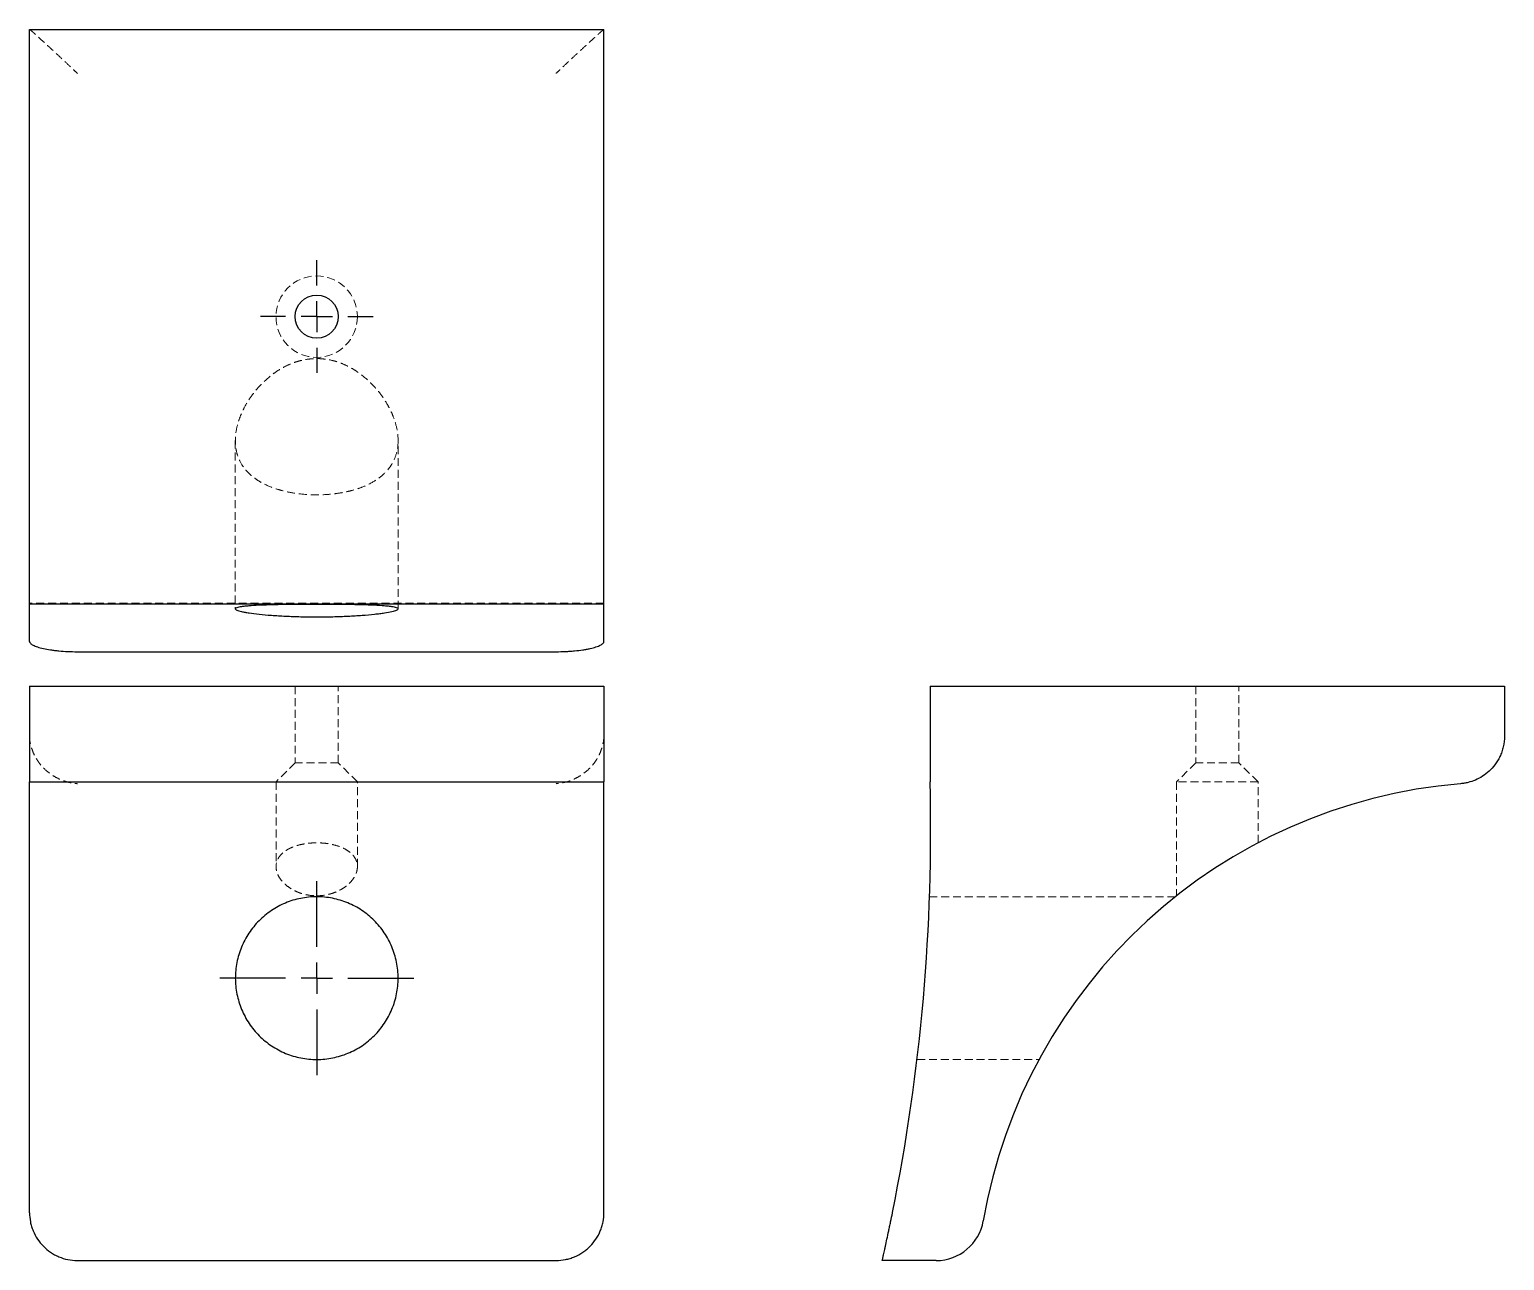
# Model space of a CAD drawing. Header units: millimetres. Extents: x 37 to 273, y 11 to 208.
import ezdxf

# ---------------------------------------------------------------- set-up
doc = ezdxf.new("R2010")
doc.units = ezdxf.units.MM
doc.linetypes.add('HIDDEN', pattern=[1.905, 1.27, -0.635])
doc.layers.add('10', color=7, linetype='Continuous')

# ---------------------------------------------------------------- blocks, each defined once
blk = doc.blocks.new('SW_CENTERMARKSYMBOL_0')
at = {"layer": '10', "color": 0}
for p, q in [((0, 5), (0, 15.52)), ((0, 0), (0, 2.5)), ((-5, 0), (-15.52, 0)), ((0, 0), (-2.5, 0)), ((0, 0), (0, -2.5)), ((0, 0), (2.5, 0)), ((5, 0), (15.52, 0)), ((0, -5), (0, -15.52))]:
    blk.add_line(p, q, dxfattribs=at)
blk = doc.blocks.new('SW_CENTERMARKSYMBOL_1')
at = {"layer": '10', "color": 0}
for p, q in [((0, 5), (0, 9.01)), ((0, 0), (0, 2.5)), ((-5, 0), (-9.01, 0)), ((0, 0), (-2.5, 0)), ((0, 0), (0, -2.5)), ((0, 0), (2.5, 0)), ((5, 0), (9.01, 0)), ((0, -5), (0, -9.01))]:
    blk.add_line(p, q, dxfattribs=at)

msp = doc.modelspace()

# ---------------------------------------------------------------- linework, layer by layer
at = {"color": 7, "linetype": 'Continuous', "lineweight": 25}
for p, q in [((37.06, 116.11), (37.06, 208)), ((37.06, 208), (128.94, 208)), ((128.94, 116.11), (128.94, 208)), ((37.06, 116.11), (128.94, 116.11)), ((37.06, 110.1), (37.06, 116.11)), ((128.94, 110.1), (128.94, 116.11)), ((44.71, 108.46), (121.29, 108.46)), ((37.06, 102.94), (128.94, 102.94)), ((37.06, 102.94), (37.06, 87.63)), ((128.94, 102.94), (128.94, 87.63)), ((181.11, 102.94), (181.11, 87.63)), ((181.11, 102.94), (273, 102.94)), ((273, 102.94), (273, 95.29)), ((273, 95.29), (273, 94.97)), ((37.06, 18.71), (37.06, 87.63)), ((37.06, 87.63), (128.94, 87.63)), ((128.94, 18.71), (128.94, 87.63)), ((44.71, 11.06), (121.29, 11.06)), ((182.08, 11.06), (173.46, 11.06))]:
    msp.add_line(p, q, dxfattribs=at)
at = {"color": 7, "linetype": 'HIDDEN', "lineweight": 18}
for p, q in [((69.98, 142.23), (69.98, 115.31)), ((96.02, 115.31), (96.02, 142.22)), ((128.94, 116.21), (37.06, 116.21)), ((79.55, 102.94), (79.55, 90.69)), ((86.45, 90.69), (86.45, 102.94)), ((223.61, 102.94), (223.61, 90.69)), ((230.5, 90.69), (230.5, 102.94)), ((79.55, 90.69), (76.49, 87.63)), ((86.45, 90.69), (79.55, 90.69)), ((89.51, 87.63), (86.45, 90.69)), ((223.61, 90.69), (220.55, 87.63)), ((230.5, 90.69), (223.61, 90.69)), ((233.57, 87.63), (230.5, 90.69)), ((76.49, 87.63), (76.49, 74.07)), ((89.51, 74.07), (89.51, 87.63)), ((233.57, 87.63), (220.55, 87.63)), ((220.55, 87.63), (220.55, 69.41)), ((233.57, 77.87), (233.57, 87.63)), ((220.35, 69.25), (181.03, 69.25)), ((179.04, 43.22), (198.57, 43.22))]:
    msp.add_line(p, q, dxfattribs=at)
msp.add_circle((83, 162.06), 6.51, dxfattribs=at)
at = {"color": 7, "linetype": 'Continuous', "lineweight": 25}
msp.add_circle((83, 162.06), 3.45, dxfattribs=at)
at = {"color": 7, "linetype": 'HIDDEN', "lineweight": 18}
for centre, start, end in [((44.71, 95.29), 180, 182.3822), ((121.29, 95.29), 357.6178, 0)]:
    msp.add_arc(centre, 7.66, start, end, dxfattribs=at)
at = {"color": 7, "linetype": 'Continuous', "lineweight": 25}
for centre, radius, start, end in [((-127.8, 79.85), 309.01, 348.5889, 1.4422), ((273, 3.02), 84.61, 94.7603, 170.2049), ((182.08, 18.71), 7.66, 270, 350.2049)]:
    msp.add_arc(centre, radius, start, end, dxfattribs=at)
at = {"color": 7, "linetype": 'HIDDEN', "lineweight": 18}
for points, knots in [([(37.06, 208), (37.09, 208), (37.18, 207.93), (37.41, 207.74), (37.5, 207.66), (37.71, 207.48), (37.82, 207.38), (38.08, 207.15), (38.22, 207.03), (38.51, 206.76), (38.66, 206.62), (39.14, 206.18), (39.49, 205.87), (40.22, 205.19), (40.6, 204.84), (41.39, 204.11), (41.79, 203.74), (42.61, 202.97), (43.03, 202.58), (43.66, 201.98), (43.87, 201.78), (44.29, 201.38), (44.5, 201.18), (44.71, 200.98)], [0, 0, 0, 0, 0.125, 0.125, 0.1875, 0.1875, 0.25, 0.25, 0.3125, 0.3125, 0.375, 0.375, 0.5, 0.5, 0.625, 0.625, 0.75, 0.75, 0.875, 0.875, 0.9375, 0.9375, 1, 1, 1, 1]), ([(128.94, 208), (128.91, 208), (128.82, 207.93), (128.59, 207.74), (128.5, 207.66), (128.29, 207.48), (128.18, 207.38), (127.92, 207.15), (127.78, 207.03), (127.49, 206.76), (127.34, 206.62), (126.86, 206.18), (126.51, 205.87), (125.78, 205.19), (125.4, 204.84), (124.61, 204.11), (124.21, 203.74), (123.39, 202.97), (122.97, 202.58), (122.34, 201.98), (122.13, 201.78), (121.71, 201.38), (121.5, 201.18), (121.29, 200.98)], [0, 0, 0, 0, 0.125, 0.125, 0.1875, 0.1875, 0.25, 0.25, 0.3125, 0.3125, 0.375, 0.375, 0.5, 0.5, 0.625, 0.625, 0.75, 0.75, 0.875, 0.875, 0.9375, 0.9375, 1, 1, 1, 1]), ([(96.02, 142.22), (96.02, 142.85), (95.95, 143.48), (95.69, 144.76), (95.5, 145.4), (95.12, 146.38), (94.98, 146.71), (94.66, 147.36), (94.49, 147.68), (93.94, 148.64), (93.52, 149.28), (92.79, 150.21), (92.54, 150.51), (91.99, 151.12), (91.69, 151.42), (90.77, 152.29), (90.1, 152.84), (88.98, 153.58), (88.58, 153.82), (87.76, 154.24), (87.33, 154.44), (86.67, 154.69), (86.44, 154.77), (85.98, 154.92), (85.75, 154.99), (85.03, 155.16), (84.55, 155.24), (83.82, 155.32), (83.57, 155.34), (83.07, 155.35), (82.82, 155.35), (82.07, 155.32), (81.59, 155.26), (80.86, 155.13), (80.62, 155.08), (80.15, 154.96), (79.91, 154.89), (79.23, 154.66), (78.79, 154.49), (77.94, 154.1), (77.54, 153.88), (76.75, 153.41), (76.38, 153.16), (75.32, 152.37), (74.69, 151.81), (73.82, 150.91), (73.54, 150.61), (73.03, 149.99), (72.79, 149.68), (72.11, 148.73), (71.72, 148.1), (71.22, 147.13), (71.07, 146.8), (70.79, 146.15), (70.66, 145.82), (70.34, 144.85), (70.18, 144.21), (69.99, 142.94), (69.96, 142.32), (70.02, 141.4), (70.05, 141.09), (70.16, 140.5), (70.24, 140.2), (70.51, 139.34), (70.77, 138.79), (71.28, 138), (71.47, 137.75), (71.9, 137.25), (72.13, 137.01), (72.63, 136.56), (72.9, 136.34), (73.49, 135.92), (73.81, 135.72), (74.82, 135.15), (75.56, 134.83), (76.78, 134.42), (77.2, 134.29), (78.09, 134.07), (78.55, 133.97), (79.93, 133.73), (80.89, 133.62), (82.88, 133.53), (83.87, 133.54), (85.33, 133.66), (85.82, 133.71), (86.77, 133.85), (87.24, 133.93), (88.14, 134.12), (88.58, 134.23), (89.43, 134.49), (89.85, 134.63), (91.02, 135.08), (91.73, 135.43), (93, 136.24), (93.54, 136.68), (94.23, 137.39), (94.45, 137.64), (94.83, 138.16), (95, 138.42), (95.44, 139.23), (95.66, 139.8), (95.95, 140.98), (96.02, 141.59), (96.02, 142.22)], [0, 0, 0, 0, 0.03125, 0.03125, 0.0625, 0.0625, 0.078125, 0.078125, 0.09375, 0.09375, 0.125, 0.125, 0.140625, 0.140625, 0.15625, 0.15625, 0.1875, 0.1875, 0.203125, 0.203125, 0.21875, 0.21875, 0.226563, 0.226563, 0.234375, 0.234375, 0.25, 0.25, 0.257813, 0.257813, 0.265625, 0.265625, 0.28125, 0.28125, 0.289063, 0.289063, 0.296875, 0.296875, 0.3125, 0.3125, 0.328125, 0.328125, 0.34375, 0.34375, 0.375, 0.375, 0.390625, 0.390625, 0.40625, 0.40625, 0.4375, 0.4375, 0.453125, 0.453125, 0.46875, 0.46875, 0.5, 0.5, 0.53125, 0.53125, 0.546875, 0.546875, 0.5625, 0.5625, 0.59375, 0.59375, 0.609375, 0.609375, 0.625, 0.625, 0.640625, 0.640625, 0.65625, 0.65625, 0.6875, 0.6875, 0.703125, 0.703125, 0.71875, 0.71875, 0.75, 0.75, 0.78125, 0.78125, 0.796875, 0.796875, 0.8125, 0.8125, 0.828125, 0.828125, 0.84375, 0.84375, 0.875, 0.875, 0.90625, 0.90625, 0.921875, 0.921875, 0.9375, 0.9375, 0.96875, 0.96875, 1, 1, 1, 1]), ([(37.06, 94.97), (37.09, 94.37), (37.18, 93.8), (37.41, 92.97), (37.5, 92.7), (37.71, 92.18), (37.82, 91.93), (38.08, 91.45), (38.22, 91.22), (38.51, 90.79), (38.66, 90.58), (39.14, 89.99), (39.49, 89.65), (40.22, 89.02), (40.6, 88.75), (41.39, 88.29), (41.79, 88.09), (42.61, 87.76), (43.03, 87.63), (43.66, 87.49), (43.87, 87.44), (44.29, 87.38), (44.5, 87.35), (44.71, 87.34)], [0, 0, 0, 0, 0.125, 0.125, 0.1875, 0.1875, 0.25, 0.25, 0.3125, 0.3125, 0.375, 0.375, 0.5, 0.5, 0.625, 0.625, 0.75, 0.75, 0.875, 0.875, 0.9375, 0.9375, 1, 1, 1, 1]), ([(128.94, 94.97), (128.91, 94.37), (128.82, 93.8), (128.59, 92.97), (128.5, 92.7), (128.29, 92.18), (128.18, 91.93), (127.92, 91.45), (127.78, 91.22), (127.49, 90.79), (127.34, 90.58), (126.86, 89.99), (126.51, 89.65), (125.78, 89.02), (125.4, 88.75), (124.61, 88.29), (124.21, 88.09), (123.39, 87.76), (122.97, 87.63), (122.34, 87.49), (122.13, 87.44), (121.71, 87.38), (121.5, 87.35), (121.29, 87.34)], [0, 0, 0, 0, 0.125, 0.125, 0.1875, 0.1875, 0.25, 0.25, 0.3125, 0.3125, 0.375, 0.375, 0.5, 0.5, 0.625, 0.625, 0.75, 0.75, 0.875, 0.875, 0.9375, 0.9375, 1, 1, 1, 1]), ([(83, 69.41), (82.53, 69.41), (82.07, 69.45), (81.39, 69.57), (81.17, 69.61), (80.73, 69.73), (80.52, 69.79), (80.12, 69.93), (79.92, 70.01), (79.54, 70.18), (79.36, 70.27), (78.84, 70.56), (78.53, 70.77), (77.96, 71.21), (77.71, 71.45), (77.29, 71.93), (77.11, 72.19), (76.81, 72.7), (76.7, 72.95), (76.55, 73.46), (76.5, 73.72), (76.48, 74.49), (76.6, 74.98), (76.94, 75.56), (77.02, 75.67), (77.2, 75.89), (77.29, 76), (77.61, 76.31), (77.85, 76.51), (78.29, 76.78), (78.44, 76.87), (78.76, 77.03), (78.93, 77.11), (79.46, 77.33), (79.85, 77.45), (80.47, 77.61), (80.69, 77.65), (81.13, 77.73), (81.35, 77.77), (81.8, 77.82), (82.03, 77.84), (82.49, 77.87), (82.73, 77.88), (83.44, 77.88), (83.9, 77.85), (84.59, 77.78), (84.81, 77.74), (85.25, 77.67), (85.47, 77.62), (86.09, 77.47), (86.49, 77.34), (87.21, 77.06), (87.53, 76.89), (88.12, 76.53), (88.37, 76.33), (88.8, 75.91), (88.98, 75.69), (89.26, 75.23), (89.36, 74.99), (89.46, 74.62), (89.48, 74.49), (89.51, 74.24), (89.51, 74.11), (89.5, 73.73), (89.46, 73.47), (89.34, 73.09), (89.29, 72.96), (89.18, 72.7), (89.11, 72.57), (88.9, 72.19), (88.72, 71.94), (88.29, 71.46), (88.04, 71.22), (87.48, 70.77), (87.17, 70.56), (86.65, 70.28), (86.46, 70.18), (86.09, 70.01), (85.89, 69.94), (85.48, 69.79), (85.27, 69.73), (84.84, 69.62), (84.62, 69.57), (83.94, 69.45), (83.47, 69.41), (83, 69.41)], [0, 0, 0, 0, 0.03125, 0.03125, 0.046875, 0.046875, 0.0625, 0.0625, 0.078125, 0.078125, 0.09375, 0.09375, 0.125, 0.125, 0.15625, 0.15625, 0.1875, 0.1875, 0.21875, 0.21875, 0.25, 0.25, 0.3125, 0.3125, 0.328125, 0.328125, 0.34375, 0.34375, 0.375, 0.375, 0.390625, 0.390625, 0.40625, 0.40625, 0.4375, 0.4375, 0.453125, 0.453125, 0.46875, 0.46875, 0.484375, 0.484375, 0.5, 0.5, 0.53125, 0.53125, 0.546875, 0.546875, 0.5625, 0.5625, 0.59375, 0.59375, 0.625, 0.625, 0.65625, 0.65625, 0.6875, 0.6875, 0.71875, 0.71875, 0.734375, 0.734375, 0.75, 0.75, 0.78125, 0.78125, 0.796875, 0.796875, 0.8125, 0.8125, 0.84375, 0.84375, 0.875, 0.875, 0.90625, 0.90625, 0.921875, 0.921875, 0.9375, 0.9375, 0.953125, 0.953125, 0.96875, 0.96875, 1, 1, 1, 1])]:
    msp.add_open_spline(points, degree=3, knots=knots, dxfattribs=at)
at = {"color": 7, "linetype": 'Continuous', "lineweight": 25}
for points, knots in [([(96.02, 115.31), (96.02, 115.24), (95.93, 115.17), (95.69, 115.07), (95.58, 115.03), (95.34, 114.96), (95.19, 114.92), (94.7, 114.81), (94.31, 114.74), (93.6, 114.63), (93.35, 114.6), (92.8, 114.53), (92.52, 114.5), (91.62, 114.4), (90.96, 114.34), (89.9, 114.26), (89.53, 114.24), (88.78, 114.19), (88.01, 114.15), (87.21, 114.11), (86.4, 114.09), (85.98, 114.07), (84.72, 114.04), (83.87, 114.03), (82.6, 114.03), (82.17, 114.04), (81.32, 114.04), (80.89, 114.05), (79.64, 114.08), (78.82, 114.11), (77.64, 114.17), (77.25, 114.19), (76.5, 114.23), (76.13, 114.26), (75.07, 114.34), (74.41, 114.4), (73.2, 114.53), (72.66, 114.6), (71.95, 114.7), (71.73, 114.74), (71.33, 114.81), (71.15, 114.85), (70.65, 114.96), (70.41, 115.03), (70.16, 115.14), (70.09, 115.17), (70.01, 115.24), (69.98, 115.27), (69.98, 115.37), (70.06, 115.43), (70.31, 115.52), (70.41, 115.55), (70.66, 115.6), (70.94, 115.65), (71.3, 115.69), (71.7, 115.74), (71.92, 115.76), (72.63, 115.81), (73.17, 115.85), (74.07, 115.89), (74.38, 115.9), (75.04, 115.93), (75.39, 115.94), (76.45, 115.97), (77.2, 115.98), (78.38, 116), (78.78, 116.01), (79.6, 116.01), (80.02, 116.02), (81.27, 116.03), (82.11, 116.03), (83.4, 116.03), (83.83, 116.03), (84.68, 116.03), (85.52, 116.02), (86.35, 116.02), (87.16, 116.01), (87.57, 116), (88.76, 115.98), (89.51, 115.97), (90.92, 115.93), (91.6, 115.9), (92.8, 115.85), (93.34, 115.82), (94.05, 115.76), (94.28, 115.74), (94.68, 115.7), (94.86, 115.67), (95.18, 115.63), (95.33, 115.6), (95.58, 115.55), (95.68, 115.52), (95.93, 115.44), (96.02, 115.37), (96.02, 115.31)], [0, 0, 0, 0, 0.03125, 0.03125, 0.046875, 0.046875, 0.0625, 0.0625, 0.09375, 0.09375, 0.109375, 0.109375, 0.125, 0.125, 0.15625, 0.15625, 0.171875, 0.171875, 0.1875, 0.203125, 0.203125, 0.21875, 0.21875, 0.25, 0.25, 0.265625, 0.265625, 0.28125, 0.28125, 0.3125, 0.3125, 0.328125, 0.328125, 0.34375, 0.34375, 0.375, 0.375, 0.40625, 0.40625, 0.421875, 0.421875, 0.4375, 0.4375, 0.46875, 0.46875, 0.484375, 0.484375, 0.5, 0.5, 0.53125, 0.53125, 0.546875, 0.546875, 0.5625, 0.578125, 0.578125, 0.59375, 0.59375, 0.625, 0.625, 0.640625, 0.640625, 0.65625, 0.65625, 0.6875, 0.6875, 0.703125, 0.703125, 0.71875, 0.71875, 0.75, 0.75, 0.765625, 0.765625, 0.78125, 0.796875, 0.796875, 0.8125, 0.8125, 0.84375, 0.84375, 0.875, 0.875, 0.90625, 0.90625, 0.921875, 0.921875, 0.9375, 0.9375, 0.953125, 0.953125, 0.96875, 0.96875, 1, 1, 1, 1]), ([(37.06, 110.1), (37.06, 110), (37.11, 109.9), (37.25, 109.75), (37.31, 109.7), (37.45, 109.6), (37.54, 109.55), (37.82, 109.4), (38.05, 109.31), (38.6, 109.13), (38.92, 109.05), (39.62, 108.89), (40, 108.82), (40.63, 108.72), (40.85, 108.69), (41.29, 108.64), (41.52, 108.61), (42.21, 108.55), (42.69, 108.51), (43.7, 108.47), (44.2, 108.46), (44.71, 108.46)], [0, 0, 0, 0, 0.125, 0.125, 0.1875, 0.1875, 0.25, 0.25, 0.375, 0.375, 0.5, 0.5, 0.625, 0.625, 0.6875, 0.6875, 0.75, 0.75, 0.875, 0.875, 1, 1, 1, 1]), ([(121.29, 108.46), (121.8, 108.46), (122.3, 108.47), (123.04, 108.5), (123.29, 108.52), (123.77, 108.55), (124.01, 108.57), (124.71, 108.64), (125.15, 108.69), (125.78, 108.78), (125.98, 108.82), (126.37, 108.89), (126.55, 108.93), (127.08, 109.04), (127.39, 109.13), (127.95, 109.31), (128.18, 109.4), (128.46, 109.55), (128.54, 109.6), (128.69, 109.7), (128.75, 109.75), (128.89, 109.9), (128.94, 110), (128.94, 110.1)], [0, 0, 0, 0, 0.125, 0.125, 0.1875, 0.1875, 0.25, 0.25, 0.375, 0.375, 0.4375, 0.4375, 0.5, 0.5, 0.625, 0.625, 0.75, 0.75, 0.8125, 0.8125, 0.875, 0.875, 1, 1, 1, 1]), ([(273, 94.97), (273, 94.37), (272.93, 93.8), (272.74, 92.97), (272.66, 92.7), (272.48, 92.18), (272.38, 91.93), (272.15, 91.45), (272.03, 91.22), (271.76, 90.79), (271.62, 90.58), (271.18, 89.99), (270.87, 89.65), (270.19, 89.02), (269.84, 88.75), (269.11, 88.29), (268.74, 88.09), (267.97, 87.76), (267.58, 87.63), (266.98, 87.49), (266.78, 87.44), (266.38, 87.38), (266.18, 87.35), (265.98, 87.34)], [0, 0, 0, 0, 0.125, 0.125, 0.1875, 0.1875, 0.25, 0.25, 0.3125, 0.3125, 0.375, 0.375, 0.5, 0.5, 0.625, 0.625, 0.75, 0.75, 0.875, 0.875, 0.9375, 0.9375, 1, 1, 1, 1]), ([(96.02, 56.23), (96.02, 55.38), (95.93, 54.53), (95.69, 53.29), (95.58, 52.87), (95.34, 52.06), (95.19, 51.65), (94.7, 50.47), (94.31, 49.73), (93.6, 48.67), (93.35, 48.32), (92.8, 47.66), (92.52, 47.34), (91.62, 46.44), (90.96, 45.9), (89.9, 45.19), (89.53, 44.97), (88.78, 44.56), (88.01, 44.2), (87.21, 43.91), (86.4, 43.66), (85.98, 43.56), (84.72, 43.3), (83.87, 43.22), (82.6, 43.22), (82.17, 43.24), (81.32, 43.32), (80.89, 43.38), (79.64, 43.63), (78.82, 43.88), (77.64, 44.36), (77.25, 44.55), (76.5, 44.95), (76.13, 45.17), (75.07, 45.88), (74.41, 46.41), (73.2, 47.62), (72.66, 48.28), (71.95, 49.34), (71.73, 49.7), (71.33, 50.45), (71.15, 50.84), (70.65, 52.02), (70.41, 52.83), (70.16, 54.08), (70.09, 54.5), (70.01, 55.35), (69.98, 55.78), (69.98, 57.05), (70.06, 57.89), (70.31, 59.15), (70.41, 59.57), (70.66, 60.39), (70.94, 61.19), (71.3, 61.95), (71.7, 62.71), (71.92, 63.08), (72.63, 64.15), (73.17, 64.81), (74.07, 65.71), (74.38, 66), (75.04, 66.54), (75.39, 66.8), (76.45, 67.52), (77.2, 67.92), (78.38, 68.41), (78.78, 68.56), (79.6, 68.81), (80.02, 68.91), (81.27, 69.16), (82.11, 69.25), (83.4, 69.25), (83.83, 69.23), (84.68, 69.15), (85.52, 69.03), (86.35, 68.82), (87.16, 68.57), (87.57, 68.43), (88.76, 67.94), (89.51, 67.54), (90.92, 66.6), (91.6, 66.05), (92.8, 64.84), (93.34, 64.19), (94.05, 63.12), (94.28, 62.75), (94.68, 62), (94.86, 61.62), (95.18, 60.83), (95.33, 60.44), (95.58, 59.62), (95.68, 59.21), (95.93, 57.94), (96.02, 57.09), (96.02, 56.23)], [0, 0, 0, 0, 0.03125, 0.03125, 0.046875, 0.046875, 0.0625, 0.0625, 0.09375, 0.09375, 0.109375, 0.109375, 0.125, 0.125, 0.15625, 0.15625, 0.171875, 0.171875, 0.1875, 0.203125, 0.203125, 0.21875, 0.21875, 0.25, 0.25, 0.265625, 0.265625, 0.28125, 0.28125, 0.3125, 0.3125, 0.328125, 0.328125, 0.34375, 0.34375, 0.375, 0.375, 0.40625, 0.40625, 0.421875, 0.421875, 0.4375, 0.4375, 0.46875, 0.46875, 0.484375, 0.484375, 0.5, 0.5, 0.53125, 0.53125, 0.546875, 0.546875, 0.5625, 0.578125, 0.578125, 0.59375, 0.59375, 0.625, 0.625, 0.640625, 0.640625, 0.65625, 0.65625, 0.6875, 0.6875, 0.703125, 0.703125, 0.71875, 0.71875, 0.75, 0.75, 0.765625, 0.765625, 0.78125, 0.796875, 0.796875, 0.8125, 0.8125, 0.84375, 0.84375, 0.875, 0.875, 0.90625, 0.90625, 0.921875, 0.921875, 0.9375, 0.9375, 0.953125, 0.953125, 0.96875, 0.96875, 1, 1, 1, 1]), ([(37.06, 18.71), (37.06, 18.21), (37.11, 17.72), (37.25, 16.99), (37.31, 16.75), (37.45, 16.28), (37.54, 16.04), (37.82, 15.35), (38.05, 14.91), (38.6, 14.08), (38.92, 13.69), (39.62, 12.98), (40, 12.66), (40.63, 12.23), (40.85, 12.1), (41.29, 11.86), (41.52, 11.75), (42.21, 11.46), (42.69, 11.31), (43.7, 11.11), (44.2, 11.06), (44.71, 11.06)], [0, 0, 0, 0, 0.125, 0.125, 0.1875, 0.1875, 0.25, 0.25, 0.375, 0.375, 0.5, 0.5, 0.625, 0.625, 0.6875, 0.6875, 0.75, 0.75, 0.875, 0.875, 1, 1, 1, 1]), ([(121.29, 11.06), (121.8, 11.06), (122.3, 11.11), (123.04, 11.26), (123.29, 11.32), (123.77, 11.47), (124.01, 11.55), (124.71, 11.85), (125.15, 12.08), (125.78, 12.51), (125.98, 12.66), (126.37, 12.98), (126.55, 13.15), (127.08, 13.68), (127.39, 14.07), (127.95, 14.9), (128.18, 15.34), (128.46, 16.03), (128.54, 16.26), (128.69, 16.74), (128.75, 16.98), (128.89, 17.72), (128.94, 18.21), (128.94, 18.71)], [0, 0, 0, 0, 0.125, 0.125, 0.1875, 0.1875, 0.25, 0.25, 0.375, 0.375, 0.4375, 0.4375, 0.5, 0.5, 0.625, 0.625, 0.75, 0.75, 0.8125, 0.8125, 0.875, 0.875, 1, 1, 1, 1]), ([(173.46, 11.06), (173.46, 11.06), (173.47, 11.11), (173.5, 11.26), (173.52, 11.32), (173.55, 11.47), (173.57, 11.55), (173.64, 11.85), (173.69, 12.08), (173.78, 12.51), (173.82, 12.66), (173.89, 12.98), (173.93, 13.15), (174.04, 13.68), (174.13, 14.07), (174.31, 14.9), (174.4, 15.34), (174.55, 16.03), (174.6, 16.26), (174.7, 16.74), (174.75, 16.98), (174.9, 17.72), (175, 18.21), (175.1, 18.71)], [0, 0, 0, 0, 0.125, 0.125, 0.1875, 0.1875, 0.25, 0.25, 0.375, 0.375, 0.4375, 0.4375, 0.5, 0.5, 0.625, 0.625, 0.75, 0.75, 0.8125, 0.8125, 0.875, 0.875, 1, 1, 1, 1])]:
    msp.add_open_spline(points, degree=3, knots=knots, dxfattribs=at)

# ---------------------------------------------------------------- block references
at = {"layer": '10'}
for name, p in [('SW_CENTERMARKSYMBOL_1', (83, 162.06)), ('SW_CENTERMARKSYMBOL_0', (83, 56.23))]:
    msp.add_blockref(name, p, dxfattribs=at)

doc.saveas('drawing.dxf')
